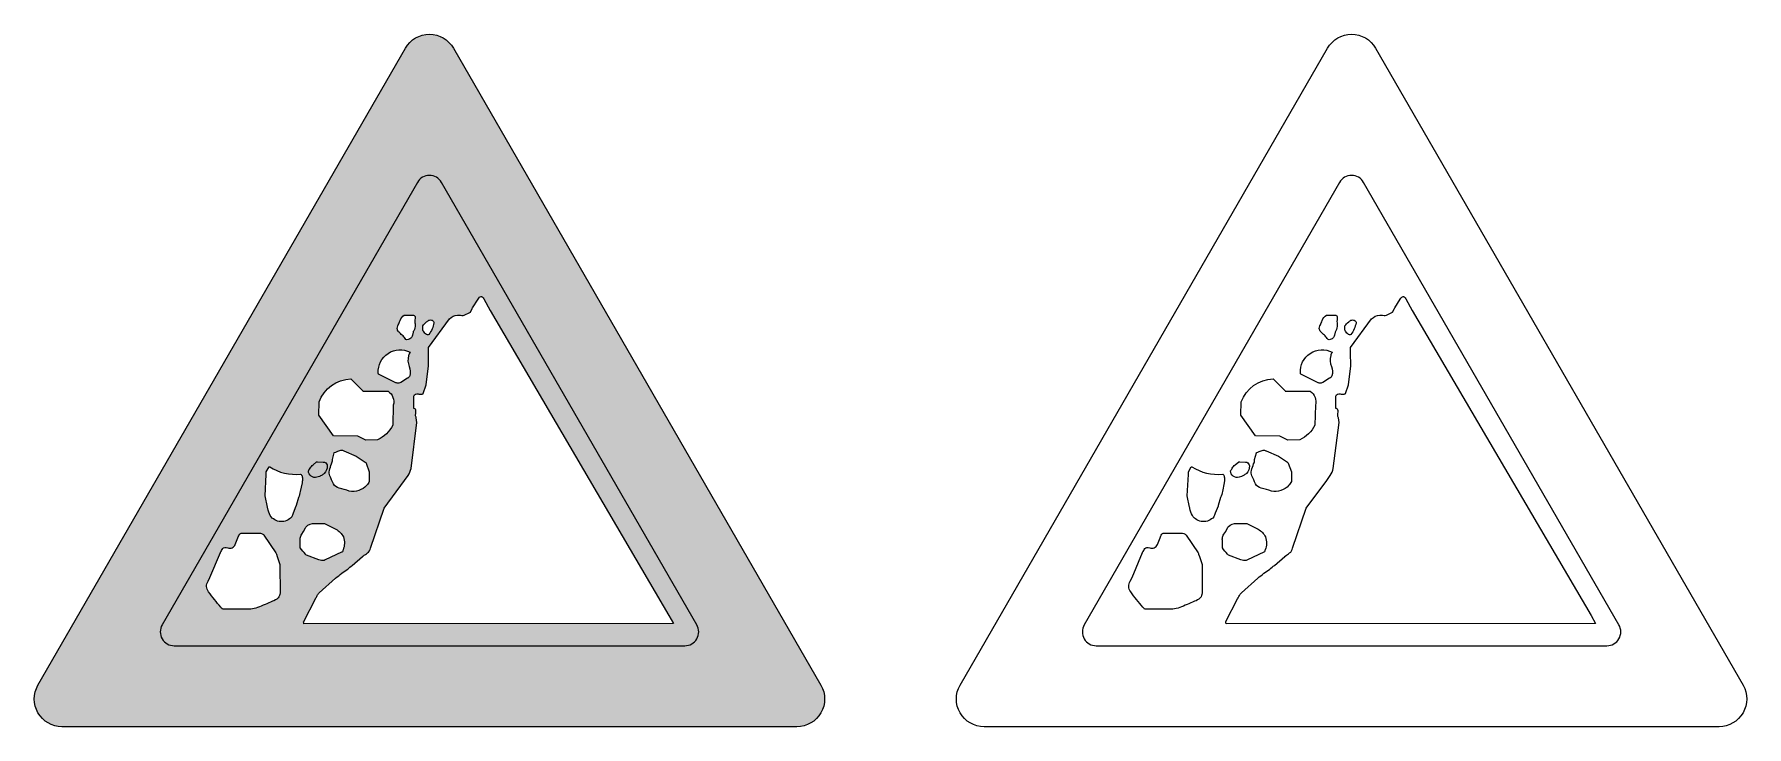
# Model space of a CAD drawing. Extents: x 596 to 1896, y 5 to 530.
import ezdxf

# ---------------------------------------------------------------- set-up
doc = ezdxf.new("R2010")
doc.units = 0
doc.header["$MEASUREMENT"] = 0

msp = doc.modelspace()

# ---------------------------------------------------------------- hatches: boundary and pattern name
h = msp.add_hatch(color=1)
edge = h.paths.add_edge_path()
edge.add_line((914.2589327164176, 519.923), (1193.252932716417, 36.68920000000003))
edge.add_arc((1175.040498235221, 26.19373715398166), 21.02016912596164, -89.93884914415008, 29.95398986047718, ccw=False)
edge.add_line((1175.062932716417, 5.17358), (617.0669327164173, 5.17554))
edge.add_arc((617.0853421462466, 26.19743240245644), 21.02190046326836, 150.054061930967, 269.9498245760834, ccw=False)
edge.add_line((598.8699327164175, 36.6912), (877.8659327164175, 519.923))
edge.add_arc((896.0624327164176, 509.3957841203057), 21.02224741619433, 30.050656878707116, 149.9493431212929, ccw=False)
edge = h.paths.add_edge_path(flags=16)
edge.add_arc((1089.833621234309, 77.16978525814727), 10.6050893459825, 270.0503068552257, 389.9455535669114)
edge.add_line((1099.022932716417, 82.4636), (905.2439327164175, 418.095))
edge.add_arc((896.0644327164175, 412.7834854933663), 10.60544231063372, 30.05487035694171, 149.9451296430583)
edge.add_line((886.8849327164176, 418.095), (693.1089327164175, 82.4631))
edge.add_arc((702.2974512154148, 77.16882619356038), 10.60463141009473, 150.0501585914442, 269.9431695761148)
edge.add_line((702.2869327164174, 66.5642), (1089.842932716417, 66.5647))
h = msp.add_hatch(color=7)
h.paths.add_polyline_path([(905.2439327164175, 418.095, 0.576712), (886.8849327164176, 418.095), (693.1089327164175, 82.4631, 0.5767279999999999), (702.2869327164174, 66.5642), (1089.842932716417, 66.5647, 0.576741), (1099.022932716417, 82.4636)])
h.paths.add_polyline_path([(936.151848462421, 331.1308663748065, -0.05108101882104513), (937.3009327164175, 329.79), (942.1529327164197, 320.887999999999), (1077.892932716416, 89.50159999999956), (1081.242932716417, 83.34899999999998), (800.8149327164174, 83.3333, -0.1521350703287409), (800.5161551713045, 84.73304803565458), (800.6514604311043, 84.9961190742874, -0.009483867575541888), (800.6759327164175, 85.0437), (809.5539327164174, 102.305, 0.0111332), (810.8879327164175, 104.644, -0.07618849999999998), (812.3909327164174, 106.723), (824.8059327164174, 117.918, 0.006309540000000002), (829.5249327164174, 121.55, 0.0127193), (833.9949327164175, 124.688, -0.0338442), (837.5049327164174, 127.537), (845.5783895369036, 134.5816086051575, 0.03196472074503635), (849.2716818908416, 137.1447423549787, 0.1820304609607547), (851.2029327164173, 140.518), (861.7089327164177, 170.9340000000001), (877.1709327164177, 191.8829999999995), (879.8429327164174, 195.661, 0.07171779999999998), (882.2099327164174, 201.156), (886.5879327164174, 235.9589999999999), (886.0869327164173, 239.371, 0.0245011), (885.6859327164175, 240.529, -0.08806654873826367), (885.5831357825351, 241.6807807347505, -0.01731453309650015), (885.8076614891398, 244.0531916802295, 0.09040057950659923), (885.6859327164175, 245.586, 0.2539169999999999), (884.9339327164175, 246.365, 0.0946488), (884.2099327164174, 246.433), (884.2099327164174, 252.337), (884.2099327164174, 252.706), (884.2099327164174, 253.444), (884.2099327164174, 254.182), (884.2099327164174, 254.92), (884.2099327164174, 255.658), (884.2099327164174, 256.027, -0.3100805630587615), (885.5923168566072, 257.4436987153406, -0.09229805173520639), (887.5575441272409, 257.5455586657852, 0.03703093003935858), (890.1339327164176, 257.43, 0.08932330000000001), (890.9559327164175, 257.629, 0.123035), (891.4079327164175, 257.997), (893.6381944877814, 264.4879700060692, 0.003162328782505727), (893.6529327164176, 264.533), (895.4169327164171, 278.9020000000003), (895.2899327164173, 288.9479999999947), (895.2809327164175, 291.4509999999881), (895.2809327164175, 291.82), (895.2809327164175, 292.558), (895.2809327164176, 292.927), (911.2829327164175, 314.593, -0.196613), (917.4209327164176, 317.281, -0.08866257268048865), (918.5805464509248, 317.3843200869719, -0.01715375730302839), (920.9336892035027, 317.1617612895433, 0.09118760320904438), (922.4939327164175, 317.286), (926.6519327164174, 319.327, 0.0341883), (927.1169327164175, 319.751), (928.6059327164162, 322.286999999999), (928.8569327164176, 322.7940000000007), (933.0394472563936, 329.4596326368454, -0.04600471588820936), (934.113755375233, 330.866450169539, -0.1306718109249778), (935.0859504759258, 331.4952521480715, -0.1820222755603559), (935.5507623170023, 331.5036099175953, -0.1085464884503943)], flags=16)
h.paths.add_polyline_path([(899.4505989249083, 311.3766739632204, -0.1233677340492116), (895.5492225295462, 302.8453020037144, -0.3103407081838526), (894.478043404488, 302.4949340482792, -0.1318942878848204), (893.1379327164175, 303.26, -0.09032300607083728), (891.2101265874824, 305.7086097149655, -0.06837868088461051), (891.0149327164174, 306.211), (891.0149327164174, 309.195, -0.100522), (893.8949327164173, 312.183, 0.01884525416850586), (894.5165491137172, 312.7430477974282, -0.1870477368513544), (896.8529327164174, 313.746, -0.2225124156539415), (899.1049455589849, 312.7334501245218, -0.2485538631533921)], flags=16)
h.paths.add_polyline_path([(884.8129327164174, 316.919, -0.175665), (885.2189327164174, 315.917, -0.05020864161960765), (885.0888096694897, 313.7299022605919, 0.07284017605207233), (885.0659327164176, 311.583, -0.04766030000000001), (885.2309327164176, 309.935, -0.1471634293729776), (884.058610620164, 305.4562634109824, 0.07935957059230075), (883.6359327164175, 304.384), (883.1609327164174, 302.099, -0.1696170000000001), (881.8689327164175, 299.856, -0.1863905527038), (879.0611676829108, 298.7686609633665, -0.2767769258234434), (877.6279327164175, 299.605, 0.0841557), (875.3979327164175, 302.211, -0.0377439), (872.6459327164175, 304.781, -0.173432), (871.5839327164176, 307.275, -0.1040604059848955), (872.1230284760254, 309.32935570361, 0.009476264582595371), (873.4489327164174, 312.269), (873.7529327164175, 313.322, -0.14225), (876.9929327164175, 317.281), (883.6349327164171, 317.281), (883.9618485898122, 317.267413885781, -0.1870793863494984)], flags=16)
h.paths.add_polyline_path([(880.2229327164175, 286.665, 0.1750473007966878), (880.6794167317519, 278.3840741698804, -0.1740478262322791), (881.1399327164174, 271.334, -0.2030619999999999), (879.5329327164175, 269.691), (879.3849327164176, 269.6279999999999), (874.520996417001, 266.5036920394772, -0.1930209287641069), (871.4359327164175, 265.794, -0.0232737), (870.6059327164176, 266.051), (857.4999327164173, 272.603, -0.1014438806974019), (857.2234890610091, 273.2580545763525, -0.001366425155490191), (857.217138017912, 273.3486834207241, -0.01068122300670666), (857.2129327164175, 273.413, -0.5826881811727977), (881.4216429976683, 289.2379298587185, 0.1086287798796957)], flags=16)
h.paths.add_polyline_path([(868.6319327164174, 249.006), (868.1799327164174, 233.92, -0.164703), (856.7299327164174, 222.71), (847.7669327164175, 222.5940000000001), (841.5999327164175, 225.493), (823.1609327164174, 225.863), (812.1219327164175, 241.465), (812.2619327164175, 251.56, -0.3060340000000001), (836.5069327164174, 268.941), (845.6075371784461, 259.7810000000001), (864.5399327164173, 259.7810000000001), (864.6009327164174, 259.704, -0.330919)], flags=16)
h.paths.add_polyline_path([(847.3889327164175, 205.877, -0.100929), (848.0189327164176, 205.106), (850.3599327164176, 198.462), (850.4249327164176, 198.462), (850.4249327164175, 191.082, -0.05157470000000001), (848.4159327164175, 188.3, -0.272172), (835.1829327164173, 183.973, 0.005259230000000001), (827.5519327164175, 186.103, -0.226349547095521), (823.1797141661067, 189.452759897706, -0.0226076492212575), (820.4519327164176, 195.421, -0.168688), (820.0749327164174, 199.638, -0.02896193575039715), (821.8513892006008, 204.738388713647, 0.08576651516196031), (822.4859327164174, 207.812), (823.8289327164175, 213.022, -0.0112428), (823.8609327164174, 213.22, 0.07848709999999998), (825.8919327164174, 213.855, -0.05961193806925537), (828.4982472496891, 214.818164297273, -0.2174620318771165), (831.0669327164173, 214.426), (831.1769327164174, 214.3609999999998), (840.4809327164178, 210.471)], flags=16)
h.paths.add_polyline_path([(811.1649327164173, 206.175), (811.2155398718646, 206.1710916070089, 0.06760539673969826), (810.8303407253472, 206.2008405551789), (810.8412714062043, 206.1999963781831, -0.035798815494365)], flags=16)
h.paths.add_polyline_path([(799.4689327164174, 194.821, -0.0694295), (799.5229327164175, 191.13, 0.0144944), (799.4399327164174, 190.057), (798.0269327164174, 183.703, -0.0666062), (796.6099327164175, 178.989), (794.8449327164176, 172.989, -0.00674991), (794.6879327164174, 172.376), (792.6439327164176, 167.076, -0.011498), (791.4709327164173, 164.346, -0.4947499999999999), (775.2099327164174, 165.286, -0.08254349999999998), (773.2879327164173, 170.789, 0.02683020000000001), (773.0649327164174, 171.625), (771.3679327164174, 180.3480000000004), (772.1559327164176, 196.4790000000023), (772.2139327164175, 198.458), (774.2819327164175, 202.27, -0.162673), (774.8829327164176, 202.402, 0.184024), (798.2159327164175, 196.863, -0.205615)], flags=16)
h.paths.add_polyline_path([(830.7129327164175, 149.19, -0.1886), (830.4689327164174, 139.331, 0.01448909999999999), (830.1929327164175, 138.434, -0.2788594642091709), (829.3042098825284, 137.4937892124106), (817.0219327164172, 131.8479999999998), (816.0299327164175, 131.38, -0.1366037696230887), (811.8981685879836, 131.7860052855942), (802.7529327164175, 135.19, -0.0416324), (801.9149327164173, 136.026, -0.0166124), (798.0269327164174, 140.898), (798.0269327164174, 146.802, -0.07226079999999997), (797.9689327164174, 148.323, -0.1098940962015877), (799.257729996526, 151.4223213516337), (800.5129327164167, 153.2839999999989), (801.9209327164176, 156.147, -0.03933140000000001), (802.4269327164175, 156.813, -0.210278), (809.0959327164173, 159.348), (816.4769327164174, 159.348), (825.0253955550406, 154.9566935325271, -0.1617489101827258)], flags=16)
h.paths.add_polyline_path([(770.4359327164175, 150.503), (779.5619327164175, 137.156, -0.07402450000000001), (779.9709327164173, 136.108), (780.5419327164179, 134.1789999999968), (782.5309327164176, 128.2370000000004), (782.5539327164172, 126.4369999999923), (782.6509327164176, 107.777, -0.004115329189225287), (782.6381110889903, 106.7959541894616, -0.1758466037724717), (781.1729327164176, 102.857, -0.112411), (776.8179327164175, 100.329, -0.0141764), (765.5949327164176, 95.5535, -0.04734100000000001), (760.3869327164175, 94.4034), (738.9859327164174, 94.4034, -0.00781939), (737.6069327164173, 95.8497, -0.0228119), (728.4379327164174, 107.514, -0.321203), (728.0039327164175, 115.668), (729.4229327164173, 118.3480000000003), (737.3529327164174, 137.276, -0.00923182), (737.4379327164174, 137.525, -0.0499628), (737.8479327164175, 138.19, 0.01612150000000001), (738.6869327164175, 139.686, -0.1242130000000001), (739.7759327164176, 140.939, -0.2035490000000001), (741.6909327164176, 141.159), (743.2758072331912, 140.7216672163553, 0.1418963322428062), (746.2279327164174, 140.841, 0.1893694553473018), (748.6475173366705, 143.3367176183557, 0.006427351774062378), (750.7199327164176, 148.518, -0.06389107761992945), (751.9283357745222, 151.1420345261657, -0.1366937777502091), (752.6449327164173, 151.82, -0.0772067), (753.6719327164174, 152.11), (767.0019327164173, 152.108, -0.0336129617341232), (768.5630966822666, 151.8206557770805, -0.1877528492979297)], flags=16)

# ---------------------------------------------------------------- linework, layer by layer
at = {"color": 1}
msp.add_lwpolyline([(914.2589327164176, 519.923), (1193.252932716417, 36.6892, -0.576727), (1175.062932716417, 5.17358), (617.0669327164173, 5.17554, -0.5767439999999999), (598.8699327164175, 36.6912), (877.8659327164175, 519.923, -0.576761)], format="xyb", close=True, dxfattribs=at)
for points in [[(1614.258932716418, 519.923), (1893.252932716417, 36.6892, -0.576727), (1875.062932716417, 5.17358), (1317.066932716417, 5.17554, -0.5767439999999999), (1298.869932716417, 36.6912), (1577.865932716418, 519.923, -0.576761)], [(1089.842932716417, 66.5647, 0.576741), (1099.022932716417, 82.4636), (905.2439327164175, 418.095, 0.576712), (886.8849327164176, 418.095), (693.1089327164175, 82.4631, 0.576728), (702.2869327164174, 66.5642)], [(1789.842932716417, 66.5647, 0.576741), (1799.022932716417, 82.4636), (1605.243932716417, 418.095, 0.576712), (1586.884932716418, 418.095), (1393.108932716417, 82.4631, 0.576728), (1402.286932716417, 66.5642)], [(800.8149327164174, 83.3333, -0.118735), (800.5079327164176, 84.4177, -0.116432), (800.6759327164175, 85.0437), (809.5539327164174, 102.305, 0.0111332), (810.8879327164175, 104.644, -0.07618849999999999), (812.3909327164174, 106.723), (824.8059327164174, 117.918, 0.00630954), (829.5249327164174, 121.55, 0.0127193), (833.9949327164175, 124.688, -0.0338442), (837.5049327164174, 127.537), (845.3049327164174, 134.343, -0.00528652), (845.6929327164175, 134.651, 0.02914190000000001), (849.0649327164174, 136.982, 0.194381), (851.2029327164173, 140.518), (861.7089327164176, 170.934), (877.1709327164176, 191.883), (879.8429327164174, 195.661, 0.0717178), (882.2099327164174, 201.156), (886.5879327164175, 235.959), (886.0869327164173, 239.371, 0.0245011), (885.6859327164175, 240.529, -0.0730721), (885.5719327164175, 241.484, -0.0171999), (885.7809327164175, 243.842, 0.102932), (885.6859327164175, 245.586, 0.253917), (884.9339327164175, 246.365, 0.0946488), (884.2099327164174, 246.433), (884.2099327164174, 252.337), (884.2099327164174, 252.706), (884.2099327164174, 253.444), (884.2099327164174, 254.182), (884.2099327164174, 254.92), (884.2099327164174, 255.658), (884.2099327164174, 256.027, -0.278227), (885.3939327164176, 257.392, -0.09673630000000001), (887.4479327164174, 257.559, 0.0386167), (890.1339327164176, 257.43, 0.08932330000000001), (890.9559327164175, 257.629, 0.123035), (891.4079327164175, 257.997), (893.6179327164175, 264.429, 0.00732415), (893.6529327164176, 264.533), (895.4169327164173, 278.902), (895.2899327164173, 288.948), (895.2809327164175, 291.451), (895.2809327164175, 291.82), (895.2809327164175, 292.558), (895.2809327164175, 292.927), (911.2829327164175, 314.593, -0.196613), (917.4209327164176, 317.281, -0.0730721), (918.3759327164175, 317.396, -0.0171799), (920.7339327164175, 317.187, 0.102932), (922.4939327164175, 317.286), (926.6519327164174, 319.327, 0.0341883), (927.1169327164175, 319.751), (928.6059327164176, 322.287), (928.8569327164173, 322.794), (933.0409327164175, 329.462, -0.047049), (934.1429327164174, 330.898, -0.139249), (935.1999327164174, 331.529, -0.132972), (935.5439327164177, 331.506, -0.102707), (936.1189327164175, 331.162, -0.05239169999999999), (937.3009327164175, 329.79), (942.1529327164176, 320.888), (1077.892932716417, 89.5016), (1081.242932716417, 83.34899999999999)], [(1500.814932716417, 83.3333, -0.118735), (1500.507932716418, 84.4177, -0.116432), (1500.675932716417, 85.0437), (1509.553932716417, 102.305, 0.0111332), (1510.887932716417, 104.644, -0.07618849999999999), (1512.390932716417, 106.723), (1524.805932716417, 117.918, 0.00630954), (1529.524932716417, 121.55, 0.0127193), (1533.994932716417, 124.688, -0.0338442), (1537.504932716417, 127.537), (1545.304932716417, 134.343, -0.00528652), (1545.692932716418, 134.651, 0.02914190000000001), (1549.064932716417, 136.982, 0.194381), (1551.202932716417, 140.518), (1561.708932716418, 170.934), (1577.170932716418, 191.883), (1579.842932716417, 195.661, 0.0717178), (1582.209932716417, 201.156), (1586.587932716418, 235.959), (1586.086932716417, 239.371, 0.0245011), (1585.685932716417, 240.529, -0.0730721), (1585.571932716417, 241.484, -0.0171999), (1585.780932716418, 243.842, 0.102932), (1585.685932716417, 245.586, 0.253917), (1584.933932716418, 246.365, 0.0946488), (1584.209932716417, 246.433), (1584.209932716417, 252.337), (1584.209932716417, 252.706), (1584.209932716417, 253.444), (1584.209932716417, 254.182), (1584.209932716417, 254.92), (1584.209932716417, 255.658), (1584.209932716417, 256.027, -0.278227), (1585.393932716418, 257.392, -0.09673630000000001), (1587.447932716417, 257.559, 0.0386167), (1590.133932716418, 257.43, 0.08932330000000001), (1590.955932716417, 257.629, 0.123035), (1591.407932716417, 257.997), (1593.617932716417, 264.429, 0.00732415), (1593.652932716418, 264.533), (1595.416932716417, 278.902), (1595.289932716417, 288.948), (1595.280932716418, 291.451), (1595.280932716418, 291.82), (1595.280932716418, 292.558), (1595.280932716418, 292.927), (1611.282932716417, 314.593, -0.196613), (1617.420932716418, 317.281, -0.0730721), (1618.375932716418, 317.396, -0.0171799), (1620.733932716417, 317.187, 0.102932), (1622.493932716417, 317.286), (1626.651932716417, 319.327, 0.0341883), (1627.116932716418, 319.751), (1628.605932716418, 322.287), (1628.856932716417, 322.794), (1633.040932716418, 329.462, -0.047049), (1634.142932716417, 330.898, -0.139249), (1635.199932716417, 331.529, -0.132972), (1635.543932716418, 331.506, -0.102707), (1636.118932716417, 331.162, -0.05239169999999999), (1637.300932716417, 329.79), (1642.152932716418, 320.888), (1777.892932716417, 89.5016), (1781.242932716417, 83.34899999999999)], [(876.9929327164175, 317.281), (883.6349327164176, 317.281), (884.0199327164173, 317.265, -0.175277), (884.8129327164174, 316.919, -0.175665), (885.2189327164174, 315.917, -0.0494638), (885.0939327164174, 313.762, 0.073943), (885.0659327164176, 311.583, -0.0476603), (885.2309327164176, 309.935, -0.144871), (884.0959327164173, 305.518, 0.0843289), (883.6359327164175, 304.384), (883.1609327164174, 302.099, -0.169617), (881.8689327164175, 299.856, -0.189936), (879.0039327164175, 298.769, -0.267253), (877.6279327164175, 299.605, 0.0841557), (875.3979327164175, 302.211, -0.0377439), (872.6459327164175, 304.781, -0.173432), (871.5839327164176, 307.275, -0.09390549999999999), (872.0339327164174, 309.142, 0.0100859), (873.4489327164174, 312.269), (873.7529327164175, 313.322, -0.14225)], [(893.8949327164173, 312.183, 0.0193603), (894.5329327164175, 312.759, -0.185366), (896.8529327164174, 313.746, -0.23713), (899.2069327164174, 312.608, -0.189321), (899.4819327164173, 311.55, -0.12628), (895.5209327164175, 302.81, -0.27416), (894.5629327164174, 302.474, -0.139375), (893.1379327164175, 303.26, -0.09334400000000001), (891.1619327164174, 305.801, -0.0551681), (891.0149327164174, 306.211), (891.0149327164174, 309.195, -0.100522)], [(1576.992932716417, 317.281), (1583.634932716418, 317.281), (1584.019932716417, 317.265, -0.175277), (1584.812932716417, 316.919, -0.175665), (1585.218932716417, 315.917, -0.0494638), (1585.093932716417, 313.762, 0.073943), (1585.065932716418, 311.583, -0.0476603), (1585.230932716418, 309.935, -0.144871), (1584.095932716417, 305.518, 0.0843289), (1583.635932716418, 304.384), (1583.160932716417, 302.099, -0.169617), (1581.868932716417, 299.856, -0.189936), (1579.003932716417, 298.769, -0.267253), (1577.627932716417, 299.605, 0.0841557), (1575.397932716417, 302.211, -0.0377439), (1572.645932716418, 304.781, -0.173432), (1571.583932716418, 307.275, -0.09390549999999999), (1572.033932716417, 309.142, 0.0100859), (1573.448932716417, 312.269), (1573.752932716417, 313.322, -0.14225)], [(1593.894932716417, 312.183, 0.0193603), (1594.532932716417, 312.759, -0.185366), (1596.852932716417, 313.746, -0.23713), (1599.206932716417, 312.608, -0.189321), (1599.481932716417, 311.55, -0.12628), (1595.520932716418, 302.81, -0.27416), (1594.562932716417, 302.474, -0.139375), (1593.137932716417, 303.26, -0.09334400000000001), (1591.161932716417, 305.801, -0.0551681), (1591.014932716417, 306.211), (1591.014932716417, 309.195, -0.100522)], [(881.3689327164175, 289.265), (881.4209327164176, 289.237, 0.108584), (880.2229327164175, 286.665, 0.177002), (880.7159327164175, 278.299, -0.171768), (881.1399327164174, 271.334, -0.203062), (879.5329327164175, 269.691), (879.3849327164176, 269.628), (874.2599327164176, 266.336, -0.174162), (871.4359327164175, 265.794, -0.0232737), (870.6059327164176, 266.051), (857.4999327164173, 272.603, -0.08828330000000001), (857.2439327164175, 273.168, -0.0409889), (857.2129327164175, 273.413, -0.581495)], [(1581.368932716417, 289.265), (1581.420932716418, 289.237, 0.108584), (1580.222932716418, 286.665, 0.177002), (1580.715932716417, 278.299, -0.171768), (1581.139932716417, 271.334, -0.203062), (1579.532932716417, 269.691), (1579.384932716418, 269.628), (1574.259932716418, 266.336, -0.174162), (1571.435932716417, 265.794, -0.0232737), (1570.605932716418, 266.051), (1557.499932716417, 272.603, -0.08828330000000001), (1557.243932716417, 273.168, -0.0409889), (1557.212932716418, 273.413, -0.581495)], [(845.5529327164174, 259.781), (864.5399327164173, 259.781), (864.6009327164174, 259.704, -0.330919), (868.6319327164174, 249.006), (868.1799327164174, 233.92, -0.164703), (856.7299327164174, 222.71), (847.7669327164174, 222.594), (841.5999327164175, 225.493), (823.1609327164174, 225.863), (812.1219327164174, 241.465), (812.2619327164175, 251.56, -0.306034), (836.5069327164174, 268.941), (845.5469327164174, 259.842)], [(1545.552932716417, 259.781), (1564.539932716417, 259.781), (1564.600932716417, 259.704, -0.330919), (1568.631932716417, 249.006), (1568.179932716417, 233.92, -0.164703), (1556.729932716417, 222.71), (1547.766932716417, 222.594), (1541.599932716417, 225.493), (1523.160932716417, 225.863), (1512.121932716417, 241.465), (1512.261932716418, 251.56, -0.306034), (1536.506932716417, 268.941), (1545.546932716417, 259.842)], [(823.8289327164175, 213.022, -0.0112428), (823.8609327164174, 213.22, 0.0784871), (825.8919327164174, 213.855, -0.0672807), (828.8469327164175, 214.896, -0.187723), (831.0669327164173, 214.426), (831.1769327164175, 214.361), (840.4809327164176, 210.471), (847.3889327164175, 205.877, -0.100929), (848.0189327164176, 205.106), (850.3599327164175, 198.462), (850.4249327164175, 198.462), (850.4249327164175, 191.082, -0.05157469999999999), (848.4159327164175, 188.3, -0.272172), (835.1829327164173, 183.973, 0.00525923), (827.5519327164175, 186.103, -0.22516), (823.1929327164175, 189.427, -0.0227074), (820.4519327164176, 195.421, -0.168688), (820.0749327164174, 199.638, -0.0274465), (821.7439327164175, 204.477, 0.0934953), (822.4859327164174, 207.812)], [(1523.828932716418, 213.022, -0.0112428), (1523.860932716417, 213.22, 0.0784871), (1525.891932716417, 213.855, -0.0672807), (1528.846932716418, 214.896, -0.187723), (1531.066932716417, 214.426), (1531.176932716417, 214.361), (1540.480932716418, 210.471), (1547.388932716417, 205.877, -0.100929), (1548.018932716418, 205.106), (1550.359932716417, 198.462), (1550.424932716418, 198.462), (1550.424932716418, 191.082, -0.05157469999999999), (1548.415932716418, 188.3, -0.272172), (1535.182932716417, 183.973, 0.00525923), (1527.551932716417, 186.103, -0.22516), (1523.192932716418, 189.427, -0.0227074), (1520.451932716418, 195.421, -0.168688), (1520.074932716417, 199.638, -0.0274465), (1521.743932716417, 204.477, 0.0934953), (1522.485932716417, 207.812)], [(772.1559327164175, 196.479), (772.2139327164175, 198.458), (774.2819327164175, 202.27, -0.162673), (774.8829327164176, 202.402, 0.184024), (798.2159327164175, 196.863, -0.205615), (799.4689327164174, 194.821, -0.06942949999999999), (799.5229327164175, 191.13, 0.0144944), (799.4399327164174, 190.057), (798.0269327164174, 183.703, -0.0666062), (796.6099327164175, 178.989), (794.8449327164176, 172.989, -0.00674991), (794.6879327164174, 172.376), (792.6439327164176, 167.076, -0.011498), (791.4709327164173, 164.346, -0.49475), (775.2099327164174, 165.286, -0.08254349999999999), (773.2879327164173, 170.789, 0.0268302), (773.0649327164174, 171.625), (771.3679327164175, 180.348)], [(804.5989327164175, 199.993, -0.0114888), (806.4419327164173, 202.566, -0.0801404), (807.7119327164173, 203.771), (810.4179327164175, 206.115, -0.0714241), (810.8169327164173, 206.2, -0.0384831), (811.1649327164173, 206.175), (815.4249327164175, 205.846), (816.1069327164173, 205.846), (816.4709327164173, 205.846, -0.297092), (818.5439327164177, 202.941, -0.209381), (816.2109327164176, 197.369, -0.0390838), (815.6369327164175, 196.855, -0.07493860000000001), (813.4629327164175, 195.479, -0.0682574), (812.5389327164175, 195.056), (810.6739327164175, 194.485, -0.498295), (804.2079327164174, 199.191, -0.0553862)], [(1472.155932716418, 196.479), (1472.213932716418, 198.458), (1474.281932716417, 202.27, -0.162673), (1474.882932716418, 202.402, 0.184024), (1498.215932716417, 196.863, -0.205615), (1499.468932716417, 194.821, -0.06942949999999999), (1499.522932716417, 191.13, 0.0144944), (1499.439932716417, 190.057), (1498.026932716417, 183.703, -0.0666062), (1496.609932716417, 178.989), (1494.844932716418, 172.989, -0.00674991), (1494.687932716417, 172.376), (1492.643932716418, 167.076, -0.011498), (1491.470932716417, 164.346, -0.49475), (1475.209932716417, 165.286, -0.08254349999999999), (1473.287932716417, 170.789, 0.0268302), (1473.064932716417, 171.625), (1471.367932716417, 180.348)], [(1504.598932716417, 199.993, -0.0114888), (1506.441932716417, 202.566, -0.0801404), (1507.711932716417, 203.771), (1510.417932716417, 206.115, -0.0714241), (1510.816932716417, 206.2, -0.0384831), (1511.164932716417, 206.175), (1515.424932716418, 205.846), (1516.106932716417, 205.846), (1516.470932716417, 205.846, -0.297092), (1518.543932716418, 202.941, -0.209381), (1516.210932716418, 197.369, -0.0390838), (1515.636932716418, 196.855, -0.07493860000000001), (1513.462932716418, 195.479, -0.0682574), (1512.538932716418, 195.056), (1510.673932716418, 194.485, -0.498295), (1504.207932716417, 199.191, -0.0553862)], [(798.0269327164174, 146.802, -0.0722608), (797.9689327164174, 148.323, -0.0999013), (799.0869327164173, 151.169), (800.5129327164175, 153.284), (801.9209327164176, 156.147, -0.0393314), (802.4269327164175, 156.813, -0.210278), (809.0959327164173, 159.348), (816.4769327164174, 159.348), (825.0929327164174, 154.922, -0.160233), (830.7129327164175, 149.19, -0.1886), (830.4689327164174, 139.331, 0.0144891), (830.1929327164175, 138.434, -0.219753), (829.5619327164175, 137.597, -0.0258223), (829.3699327164175, 137.524), (817.0219327164173, 131.848), (816.0299327164175, 131.38, -0.129912), (812.0889327164175, 131.715), (802.7529327164175, 135.19, -0.0416324), (801.9149327164173, 136.026, -0.0166124), (798.0269327164174, 140.898)], [(1498.026932716417, 146.802, -0.0722608), (1497.968932716417, 148.323, -0.0999013), (1499.086932716417, 151.169), (1500.512932716417, 153.284), (1501.920932716418, 156.147, -0.0393314), (1502.426932716417, 156.813, -0.210278), (1509.095932716417, 159.348), (1516.476932716417, 159.348), (1525.092932716417, 154.922, -0.160233), (1530.712932716418, 149.19, -0.1886), (1530.468932716417, 139.331, 0.0144891), (1530.192932716418, 138.434, -0.219753), (1529.561932716417, 137.597, -0.0258223), (1529.369932716417, 137.524), (1517.021932716417, 131.848), (1516.029932716418, 131.38, -0.129912), (1512.088932716418, 131.715), (1502.752932716417, 135.19, -0.0416324), (1501.914932716417, 136.026, -0.0166124), (1498.026932716417, 140.898)], [(738.9859327164174, 94.4034, -0.00781939), (737.6069327164173, 95.8497, -0.0228119), (728.4379327164174, 107.514, -0.321203), (728.0039327164175, 115.668), (729.4229327164176, 118.348), (737.3529327164174, 137.276, -0.00923182), (737.4379327164174, 137.525, -0.0499628), (737.8479327164175, 138.19, 0.0161215), (738.6869327164175, 139.686, -0.124213), (739.7759327164176, 140.939, -0.203549), (741.6909327164176, 141.159), (742.9919327164175, 140.8, 0.15607), (746.2279327164174, 140.841, 0.190566), (748.6559327164175, 143.357, 0.00640206), (750.7199327164176, 148.518, -0.065616), (751.9699327164176, 151.208, -0.125902), (752.6449327164173, 151.82, -0.0772067), (753.6719327164174, 152.11), (767.0019327164173, 152.108, -0.03494319999999999), (768.6239327164176, 151.805, -0.182607), (770.4359327164175, 150.503), (779.5619327164175, 137.156, -0.07402450000000001), (779.9709327164173, 136.108), (780.5419327164173, 134.179), (782.5309327164175, 128.237), (782.5539327164174, 126.437), (782.6509327164176, 107.777, -0.00488293), (782.6339327164176, 106.613, -0.168199), (781.1729327164176, 102.857, -0.112411), (776.8179327164175, 100.329, -0.0141764), (765.5949327164176, 95.5535, -0.047341), (760.3869327164175, 94.4034)], [(1438.985932716417, 94.4034, -0.00781939), (1437.606932716417, 95.8497, -0.0228119), (1428.437932716417, 107.514, -0.321203), (1428.003932716417, 115.668), (1429.422932716418, 118.348), (1437.352932716417, 137.276, -0.00923182), (1437.437932716417, 137.525, -0.0499628), (1437.847932716418, 138.19, 0.0161215), (1438.686932716417, 139.686, -0.124213), (1439.775932716418, 140.939, -0.203549), (1441.690932716418, 141.159), (1442.991932716418, 140.8, 0.15607), (1446.227932716417, 140.841, 0.190566), (1448.655932716418, 143.357, 0.00640206), (1450.719932716418, 148.518, -0.065616), (1451.969932716418, 151.208, -0.125902), (1452.644932716417, 151.82, -0.0772067), (1453.671932716417, 152.11), (1467.001932716417, 152.108, -0.03494319999999999), (1468.623932716418, 151.805, -0.182607), (1470.435932716417, 150.503), (1479.561932716417, 137.156, -0.07402450000000001), (1479.970932716417, 136.108), (1480.541932716417, 134.179), (1482.530932716418, 128.237), (1482.553932716417, 126.437), (1482.650932716418, 107.777, -0.00488293), (1482.633932716418, 106.613, -0.168199), (1481.172932716418, 102.857, -0.112411), (1476.817932716418, 100.329, -0.0141764), (1465.594932716418, 95.5535, -0.047341), (1460.386932716418, 94.4034)]]:
    msp.add_lwpolyline(points, format="xyb", close=True)

doc.saveas('drawing.dxf')
